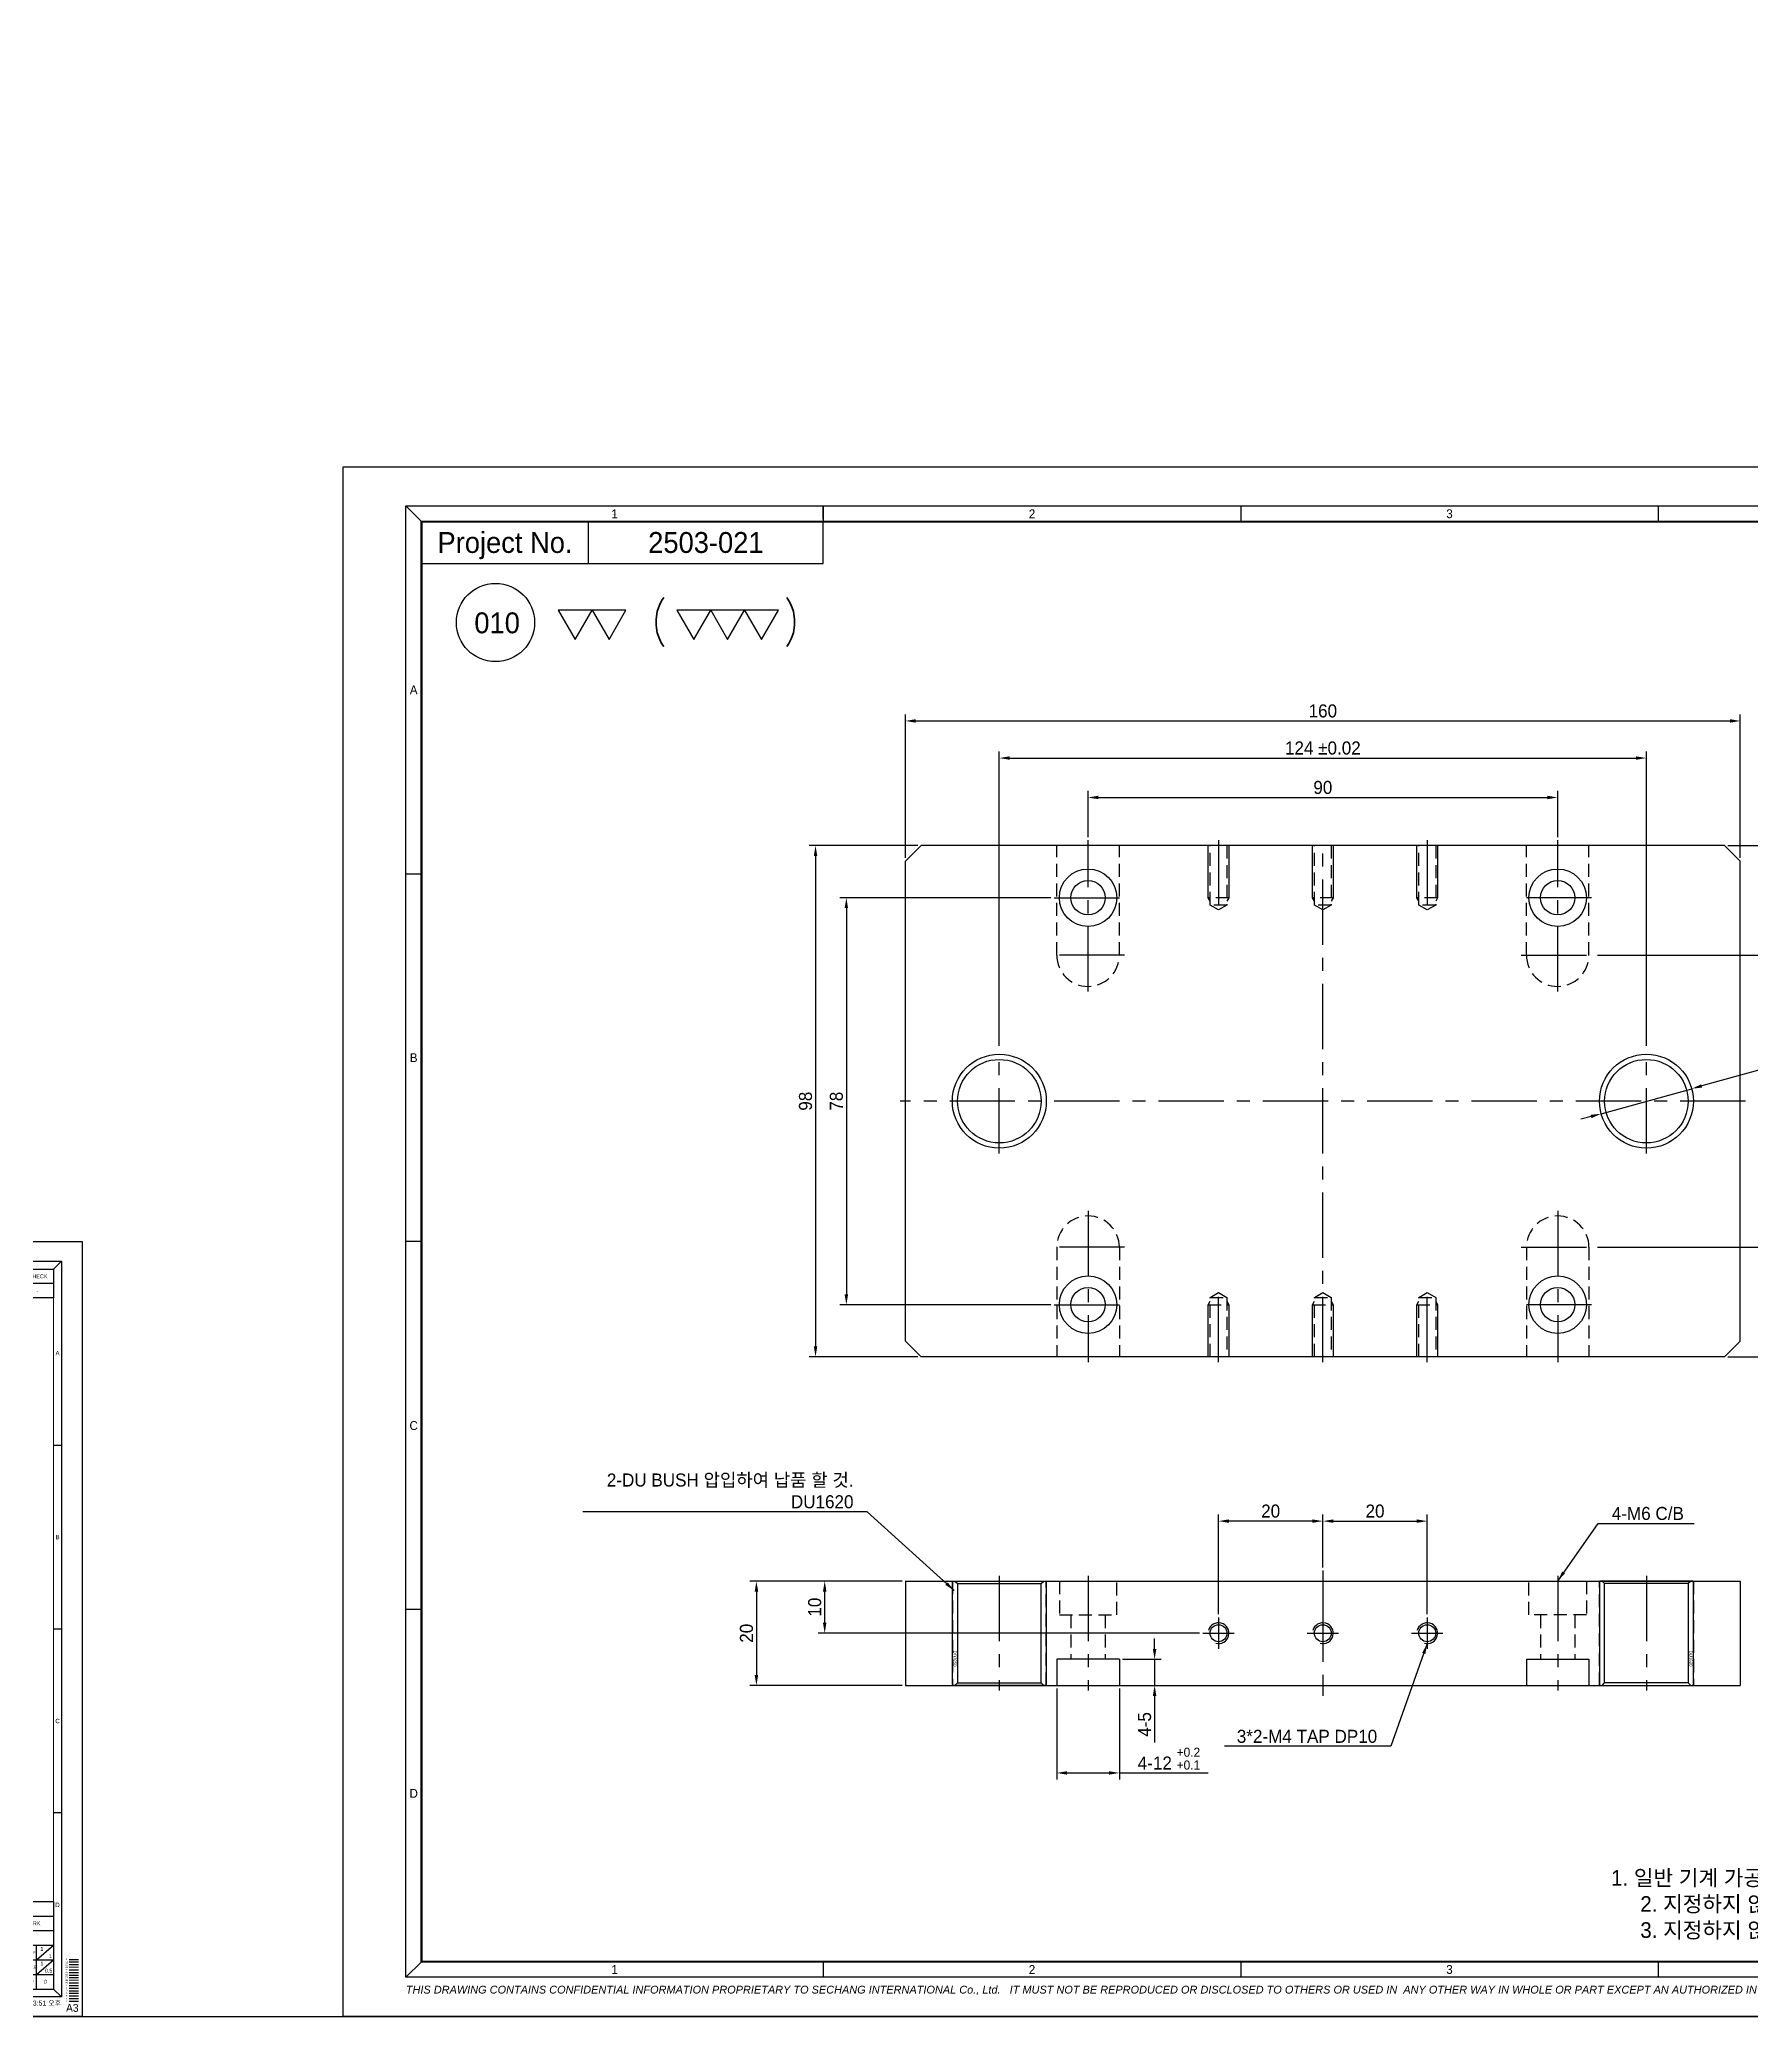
# Model space of a CAD drawing. Header units: inches. Extents: x 0 to 23821, y 0 to 11279.
# Drawn here: x 20341.8 to 20669.9, y 4213.5 to 4592.4 of the extents above; entities that cross this region are included whole.
import ezdxf
from ezdxf.enums import TextEntityAlignment as Align

# ---------------------------------------------------------------- set-up
doc = ezdxf.new("R2010")
doc.units = ezdxf.units.IN
doc.header["$LTSCALE"] = 10
doc.header["$MEASUREMENT"] = 0
for name, pattern in [('CENTER', [2, 1.25, -0.25, 0.25, -0.25]), ('HIDDEN', [0.375, 0.25, -0.125]), ('PHANTOM', [2.5, 1.25, -0.25, 0.25, -0.25, 0.25, -0.25])]:
    doc.linetypes.add(name, pattern=pattern)
doc.layers.get('Defpoints').update_dxf_attribs({"color": 8})
for name, color, linetype in [('11', 1, 'CENTER'), ('22', 2, 'HIDDEN'), ('44', 4, 'Continuous'), ('55', 5, 'Continuous'), ('66', 6, 'PHANTOM'), ('77', 40, 'HIDDEN'), ('99', 181, 'Continuous'), ('A', 8, 'Continuous'), ('B', 123, 'Continuous'), ('BOM-T', 4, 'Continuous'), ('D', 3, 'Continuous'), ('G', 231, 'Continuous'), ('T', 3, 'Continuous'), ('V', 1, 'Continuous'), ('Y', 60, 'Continuous')]:
    doc.layers.add(name, color=color, linetype=linetype)
doc.layers.add('33', color=3, linetype='PHANTOM', lineweight=9)
doc.layers.add('88', color=35, linetype='Continuous', lineweight=5)
doc.styles.add('ROMANS', font='romans.shx', dxfattribs={"width": 0.9, "bigfont": 'whgtxt.shx'})
doc.styles.add('SCI', font='')
doc.styles.get('SCI').set_extended_font_data('Gulim')
doc.dimstyles.new('SCH', dxfattribs={"dimtxt": 2.5, "dimasz": 2, "dimexe": 1.25, "dimexo": 0.625, "dimtad": 1, "dimdec": 8, "dimtxsty": 'SCI', "dimcen": 2.5, "dimclrd": 4, "dimclre": 4, "dimclrt": 7, "dimadec": 8, "dimazin": 2, "dimtfac": 1, "dimtdec": 8, "dimtmove": 0, "dimatfit": 3, "dimfxl": 1, "dimarcsym": 0})

# ---------------------------------------------------------------- blocks, each defined once
blk = doc.blocks.new('A$Cb0f502e2')
for p, q in [((-8.892, 0), (-9, -0.3)), ((8.892, 0), (-8.892, 0)), ((-8, -0.5), (-8.5, 0)), ((8.5, 0), (8, -0.5)), ((9, -0.3), (8.892, 0)), ((-9, -0.3), (-9, -19.7)), ((-8, -19.5), (-8, -0.5)), ((8, -0.5), (-8, -0.5)), ((8, -0.5), (8, -19.5)), ((9, -19.7), (9, -0.3)), ((-9, -19.7), (-8.892, -20)), ((-8.892, -20), (8.892, -20)), ((-8.5, -20), (-8, -19.5)), ((8, -19.5), (-8, -19.5)), ((8, -19.5), (8.5, -20)), ((8.892, -20), (9, -19.7))]:
    blk.add_line(p, q)
at = {"layer": '11'}
blk.add_line((0, 1), (0, -21), dxfattribs=at)
at = {"layer": 'BOM-T', "color": 4, "style": 'SCI'}
blk.add_text('DU1620', height=0.6, rotation=270, dxfattribs=at).set_placement((8.2, -13.333))
blk = doc.blocks.new('A$C1ed598dd')
for p, q in [((-35, 15), (-35, -5)), ((-35, 15), (125, 15)), ((125, 15), (125, -5)), ((6, 0), (-6, 0)), ((-6, 0), (-6, -5)), ((6, 0), (6, -5)), ((84, 0), (96, 0)), ((84, 0), (84, -5)), ((96, 0), (96, -5)), ((-35, -5), (125, -5))]:
    blk.add_line(p, q)
for centre in [(25, 5), (45, 5), (65, 5)]:
    blk.add_circle(centre, 1.62)
at = {"layer": '11'}
for p, q in [((-17, 16), (-17, -6)), ((0, 16), (0, -6)), ((45, 17), (45, -7)), ((90, 16), (90, -6)), ((107, 16), (107, -6)), ((25, 8), (25, 2)), ((45, 8), (45, 2)), ((65, 8), (65, 2)), ((22, 5), (28, 5)), ((42, 5), (48, 5)), ((62, 5), (68, 5))]:
    blk.add_line(p, q, dxfattribs=at)
at = {"layer": '22'}
for p, q in [((-5.5, 15), (-5.5, 8.5)), ((5.5, 8.5), (5.5, 15)), ((84.5, 8.5), (84.5, 15)), ((95.5, 15), (95.5, 8.5)), ((-5.5, 8.5), (5.5, 8.5)), ((-3.3, 8.5), (-3.3, 0)), ((3.3, 8.5), (3.3, 0)), ((95.5, 8.5), (84.5, 8.5)), ((86.7, 8.5), (86.7, 0)), ((93.3, 8.5), (93.3, 0))]:
    blk.add_line(p, q, dxfattribs=at)
at = {"layer": '77'}
for p, q in [((-26, 15), (-26, -5)), ((-8, -5), (-8, 15)), ((98, -5), (98, 15)), ((116, 15), (116, -5))]:
    blk.add_line(p, q, dxfattribs=at)
at = {"layer": 'T'}
for centre in [(25, 5), (45, 5), (65, 5)]:
    blk.add_arc(centre, 2, 255, 165, dxfattribs=at)
at = {"layer": '44', "xscale": -1}
blk.add_blockref('A$Cb0f502e2', (-17, 15), dxfattribs=at)
at = {"layer": '44'}
blk.add_blockref('A$Cb0f502e2', (107, 15), dxfattribs=at)
blk = doc.blocks.new('A$Cc0d0a202')
for p, q in [((-18, 46), (-15, 49)), ((-18, -46), (-18, 46)), ((139, 49), (-15, 49)), ((142, 46), (139, 49)), ((142, -46), (142, 46)), ((-18, -46), (-15, -49)), ((139, -49), (-15, -49)), ((139, -49), (142, -46))]:
    blk.add_line(p, q)
for centre, radius in [((17, 39), 5.5), ((17, 39), 3.3), ((107, 39), 5.5), ((107, 39), 3.3), ((0, 0), 9), ((124, 0), 9), ((17, -39), 5.5), ((107, -39), 5.5), ((17, -39), 3.3), ((107, -39), 3.3)]:
    blk.add_circle(centre, radius)
at = {"layer": '11'}
for p, q in [((17, 21), (17, 50)), ((42, 50), (42, 35.66)), ((62, -50), (62, 50)), ((82, 50), (82, 35.66)), ((107, 21), (107, 50)), ((10.5, 39), (23.5, 39)), ((113.5, 39), (100.5, 39)), ((24, 28), (10, 28)), ((100, 28), (114, 28)), ((0, -10), (0, 10)), ((124, -10), (124, 10)), ((143, 0), (-19, 0)), ((17, -21), (17, -50)), ((107, -21), (107, -50)), ((24, -28), (10, -28)), ((100, -28), (114, -28)), ((42, -50), (42, -35.66)), ((82, -50), (82, -35.66)), ((10.5, -39), (23.5, -39)), ((113.5, -39), (100.5, -39))]:
    blk.add_line(p, q, dxfattribs=at)
at = {"layer": '22'}
for p, q in [((11, 28), (11, 49)), ((23, 28), (23, 49)), ((40.38, 37.6), (40.38, 49)), ((43.62, 49), (43.62, 37.6)), ((60.38, 37.6), (60.38, 49)), ((63.62, 49), (63.62, 37.6)), ((80.38, 37.6), (80.38, 49)), ((83.62, 49), (83.62, 37.6)), ((101, 28), (101, 49)), ((113, 28), (113, 49)), ((44, 39), (40, 39)), ((64, 39), (60, 39)), ((84, 39), (80, 39)), ((42, 36.66), (40.38, 37.6)), ((43.62, 37.6), (40.38, 37.6)), ((43.62, 37.6), (42, 36.66)), ((62, 36.66), (60.38, 37.6)), ((63.62, 37.6), (60.38, 37.6)), ((63.62, 37.6), (62, 36.66)), ((82, 36.66), (80.38, 37.6)), ((83.62, 37.6), (80.38, 37.6)), ((83.62, 37.6), (82, 36.66)), ((11, -28), (11, -49)), ((23, -28), (23, -49)), ((101, -28), (101, -49)), ((113, -28), (113, -49)), ((40.38, -37.6), (42, -36.66)), ((40.38, -49), (40.38, -37.6)), ((40.38, -37.6), (43.62, -37.6)), ((42, -36.66), (43.62, -37.6)), ((43.62, -37.6), (43.62, -49)), ((60.38, -37.6), (62, -36.66)), ((60.38, -49), (60.38, -37.6)), ((60.38, -37.6), (63.62, -37.6)), ((62, -36.66), (63.62, -37.6)), ((63.62, -37.6), (63.62, -49)), ((80.38, -37.6), (82, -36.66)), ((80.38, -49), (80.38, -37.6)), ((80.38, -37.6), (83.62, -37.6)), ((82, -36.66), (83.62, -37.6)), ((83.62, -37.6), (83.62, -49)), ((40, -39), (44, -39)), ((60, -39), (64, -39)), ((80, -39), (84, -39))]:
    blk.add_line(p, q, dxfattribs=at)
for centre, start, end in [((17, 28), 180, 0), ((107, 28), 180, 0), ((17, -28), 0, 180), ((107, -28), 0, 180)]:
    blk.add_arc(centre, 6, start, end, dxfattribs=at)
at = {"layer": '44'}
for centre in [(0, 0), (124, 0)]:
    blk.add_circle(centre, 8, dxfattribs=at)
at = {"layer": 'T'}
for p, q in [((40, 39), (40, 49)), ((44, 49), (44, 39)), ((60, 39), (60, 49)), ((64, 49), (64, 39)), ((80, 39), (80, 49)), ((84, 49), (84, 39)), ((40.38, 38.34), (40, 39)), ((44, 39), (43.62, 38.34)), ((60.38, 38.34), (60, 39)), ((64, 39), (63.62, 38.34)), ((80.38, 38.34), (80, 39)), ((84, 39), (83.62, 38.34)), ((40, -39), (40.38, -38.34)), ((40, -49), (40, -39)), ((43.62, -38.34), (44, -39)), ((44, -39), (44, -49)), ((60, -39), (60.38, -38.34)), ((60, -49), (60, -39)), ((63.62, -38.34), (64, -39)), ((64, -39), (64, -49)), ((80, -39), (80.38, -38.34)), ((80, -49), (80, -39)), ((83.62, -38.34), (84, -39)), ((84, -39), (84, -49))]:
    blk.add_line(p, q, dxfattribs=at)
blk = doc.blocks.new('*D1317')
at = {"color": 4, "lineweight": -2, "transparency": 16777216}
for p, q in [((20567.73, 4290.54), (20567.73, 4309.65)), ((20585.73, 4308.4), (20569.73, 4308.4)), ((20587.73, 4299.54), (20587.73, 4309.65))]:
    blk.add_line(p, q, dxfattribs=at)
at = {"color": 4, "transparency": 16777216}
for points in [[(20569.73, 4308.73), (20569.73, 4308.07), (20567.73, 4308.4)], [(20585.73, 4308.73), (20585.73, 4308.07), (20587.73, 4308.4)]]:
    blk.add_solid(points, dxfattribs=at)
at = {"layer": 'Defpoints', "color": 0, "transparency": 16777216}
for p in [(20567.73, 4308.4), (20587.73, 4298.91), (20567.73, 4289.91)]:
    blk.add_point(p, dxfattribs=at)
at = {"color": 7, "transparency": 16777216, "insert": (20577.73, 4310.31), "char_height": 2.5, "attachment_point": 5, "style": 'SCI'}
blk.add_mtext('20', dxfattribs=at)
blk = doc.blocks.new('*D1318')
at = {"color": 4, "lineweight": -2, "transparency": 16777216}
for p, q in [((20587.73, 4299.54), (20587.73, 4309.65)), ((20589.73, 4308.4), (20605.73, 4308.4)), ((20607.73, 4290.54), (20607.73, 4309.65))]:
    blk.add_line(p, q, dxfattribs=at)
at = {"color": 4, "transparency": 16777216}
for points in [[(20589.73, 4308.73), (20589.73, 4308.07), (20587.73, 4308.4)], [(20605.73, 4308.73), (20605.73, 4308.07), (20607.73, 4308.4)]]:
    blk.add_solid(points, dxfattribs=at)
at = {"layer": 'Defpoints', "color": 0, "transparency": 16777216}
for p in [(20607.73, 4308.4), (20587.73, 4298.91), (20607.73, 4289.91)]:
    blk.add_point(p, dxfattribs=at)
at = {"color": 7, "transparency": 16777216, "insert": (20597.73, 4310.31), "char_height": 2.5, "attachment_point": 5, "style": 'SCI'}
blk.add_mtext('20', dxfattribs=at)
blk = doc.blocks.new('*D1319')
at = {"color": 4, "lineweight": -2, "transparency": 16777216}
for p, q in [((20542.73, 4439.51), (20542.73, 4448.34)), ((20632.73, 4439.51), (20632.73, 4448.34)), ((20544.73, 4447.09), (20630.73, 4447.09))]:
    blk.add_line(p, q, dxfattribs=at)
at = {"color": 4, "transparency": 16777216}
for points in [[(20544.73, 4447.43), (20544.73, 4446.76), (20542.73, 4447.09)], [(20630.73, 4447.43), (20630.73, 4446.76), (20632.73, 4447.09)]]:
    blk.add_solid(points, dxfattribs=at)
at = {"layer": 'Defpoints', "color": 0, "transparency": 16777216}
for p in [(20632.73, 4447.09), (20542.73, 4438.88), (20632.73, 4438.88)]:
    blk.add_point(p, dxfattribs=at)
at = {"color": 7, "transparency": 16777216, "insert": (20587.73, 4449), "char_height": 2.5, "attachment_point": 5, "style": 'SCI'}
blk.add_mtext('90', dxfattribs=at)
blk = doc.blocks.new('*D1320')
at = {"color": 4, "lineweight": -2, "transparency": 16777216}
for p, q in [((20525.73, 4399.51), (20525.73, 4455.9)), ((20649.73, 4399.51), (20649.73, 4455.9)), ((20527.73, 4454.65), (20647.73, 4454.65))]:
    blk.add_line(p, q, dxfattribs=at)
at = {"color": 4, "transparency": 16777216}
for points in [[(20527.73, 4454.98), (20527.73, 4454.32), (20525.73, 4454.65)], [(20647.73, 4454.98), (20647.73, 4454.32), (20649.73, 4454.65)]]:
    blk.add_solid(points, dxfattribs=at)
at = {"layer": 'Defpoints', "color": 0, "transparency": 16777216}
for p in [(20649.73, 4454.65), (20525.73, 4398.88), (20649.73, 4398.88)]:
    blk.add_point(p, dxfattribs=at)
at = {"color": 7, "transparency": 16777216, "insert": (20587.73, 4456.56), "char_height": 2.5, "attachment_point": 5, "style": 'SCI'}
blk.add_mtext('124 %%P0.02', dxfattribs=at)
blk = doc.blocks.new('*D1321')
at = {"color": 4, "lineweight": -2, "transparency": 16777216}
for p, q in [((20507.73, 4435.51), (20507.73, 4463.01)), ((20509.73, 4461.76), (20665.73, 4461.76)), ((20667.73, 4435.51), (20667.73, 4463.01))]:
    blk.add_line(p, q, dxfattribs=at)
at = {"color": 4, "transparency": 16777216}
for points in [[(20509.73, 4462.09), (20509.73, 4461.43), (20507.73, 4461.76)], [(20665.73, 4462.09), (20665.73, 4461.43), (20667.73, 4461.76)]]:
    blk.add_solid(points, dxfattribs=at)
at = {"layer": 'Defpoints', "color": 0, "transparency": 16777216}
for p in [(20667.73, 4461.76), (20507.73, 4434.88), (20667.73, 4434.88)]:
    blk.add_point(p, dxfattribs=at)
at = {"color": 7, "transparency": 16777216, "insert": (20587.73, 4463.67), "char_height": 2.5, "attachment_point": 5, "style": 'SCI'}
blk.add_mtext('160', dxfattribs=at)
blk = doc.blocks.new('*D1322')
at = {"color": 4, "lineweight": -2, "transparency": 16777216}
for p, q in [((20697.74, 4402.16), (20660.33, 4391.81)), ((20641.06, 4386.48), (20658.41, 4391.28)), ((20639.13, 4385.95), (20637.2, 4385.42))]:
    blk.add_line(p, q, dxfattribs=at)
at = {"color": 4, "transparency": 16777216}
for points in [[(20660.25, 4392.13), (20660.42, 4391.49), (20658.41, 4391.28)], [(20639.04, 4386.27), (20639.22, 4385.63), (20641.06, 4386.48)]]:
    blk.add_solid(points, dxfattribs=at)
at = {"layer": 'Defpoints', "color": 0, "transparency": 16777216}
for p in [(20658.41, 4391.28), (20641.06, 4386.48)]:
    blk.add_point(p, dxfattribs=at)
at = {"color": 7, "transparency": 16777216, "insert": (20686.21, 4401.26), "char_height": 2.5, "attachment_point": 5, "rotation": 15.4552, "style": 'SCI'}
blk.add_mtext('\\A1;2-∅18{\\H1.00x;\\C7; H7{\\H0.5x;\\S+0.018^  0;}}', dxfattribs=at)
blk = doc.blocks.new('*D1323')
at = {"color": 4, "lineweight": -2, "transparency": 16777216}
for p, q in [((20507.11, 4296.91), (20491.02, 4296.91)), ((20492.27, 4288.91), (20492.27, 4294.91)), ((20564.11, 4286.91), (20491.02, 4286.91))]:
    blk.add_line(p, q, dxfattribs=at)
at = {"color": 4, "transparency": 16777216}
for points in [[(20491.94, 4294.91), (20492.6, 4294.91), (20492.27, 4296.91)], [(20491.94, 4288.91), (20492.6, 4288.91), (20492.27, 4286.91)]]:
    blk.add_solid(points, dxfattribs=at)
at = {"layer": 'Defpoints', "color": 0, "transparency": 16777216}
for p in [(20492.27, 4296.91), (20507.73, 4296.91), (20564.73, 4286.91)]:
    blk.add_point(p, dxfattribs=at)
at = {"color": 7, "transparency": 16777216, "insert": (20490.36, 4291.91), "char_height": 2.5, "attachment_point": 5, "rotation": 90, "style": 'SCI'}
blk.add_mtext('10', dxfattribs=at)
blk = doc.blocks.new('*D1324')
at = {"color": 4, "lineweight": -2, "transparency": 16777216}
for p, q in [((20507.11, 4296.91), (20477.93, 4296.91)), ((20479.18, 4294.91), (20479.18, 4278.91)), ((20507.11, 4276.91), (20477.93, 4276.91))]:
    blk.add_line(p, q, dxfattribs=at)
at = {"color": 4, "transparency": 16777216}
for points in [[(20478.85, 4294.91), (20479.52, 4294.91), (20479.18, 4296.91)], [(20478.85, 4278.91), (20479.52, 4278.91), (20479.18, 4276.91)]]:
    blk.add_solid(points, dxfattribs=at)
at = {"layer": 'Defpoints', "color": 0, "transparency": 16777216}
for p in [(20507.73, 4296.91), (20479.18, 4276.91), (20507.73, 4276.91)]:
    blk.add_point(p, dxfattribs=at)
at = {"color": 7, "transparency": 16777216, "insert": (20477.28, 4286.91), "char_height": 2.5, "attachment_point": 5, "rotation": 90, "style": 'SCI'}
blk.add_mtext('20', dxfattribs=at)
blk = doc.blocks.new('*D1325')
at = {"color": 4, "lineweight": -2, "transparency": 16777216}
for p, q in [((20536.73, 4276.29), (20536.73, 4258.88)), ((20548.73, 4276.29), (20548.73, 4258.88)), ((20538.73, 4260.13), (20546.73, 4260.13)), ((20548.73, 4260.13), (20565.75, 4260.13))]:
    blk.add_line(p, q, dxfattribs=at)
at = {"color": 4, "transparency": 16777216}
for points in [[(20538.73, 4260.47), (20538.73, 4259.8), (20536.73, 4260.13)], [(20546.73, 4260.47), (20546.73, 4259.8), (20548.73, 4260.13)]]:
    blk.add_solid(points, dxfattribs=at)
at = {"layer": 'Defpoints', "color": 0, "transparency": 16777216}
for p in [(20536.73, 4276.91), (20548.73, 4276.91), (20548.73, 4260.13)]:
    blk.add_point(p, dxfattribs=at)
at = {"color": 7, "transparency": 16777216, "insert": (20558.24, 4262.88), "char_height": 2.5, "attachment_point": 5, "style": 'SCI'}
blk.add_mtext('4-12 {\\H0.7x;\\S+0.2^ +0.1;} ', dxfattribs=at)
blk = doc.blocks.new('*D1326')
at = {"color": 4, "lineweight": -2, "transparency": 16777216}
for p, q in [((20555.49, 4283.91), (20555.49, 4285.91)), ((20549.36, 4281.91), (20556.74, 4281.91)), ((20555.49, 4281.91), (20555.49, 4276.91)), ((20549.36, 4276.91), (20556.74, 4276.91)), ((20555.49, 4274.91), (20555.49, 4265.95))]:
    blk.add_line(p, q, dxfattribs=at)
at = {"color": 4, "transparency": 16777216}
for points in [[(20555.15, 4283.91), (20555.82, 4283.91), (20555.49, 4281.91)], [(20555.15, 4274.91), (20555.82, 4274.91), (20555.49, 4276.91)]]:
    blk.add_solid(points, dxfattribs=at)
at = {"layer": 'Defpoints', "color": 0, "transparency": 16777216}
for p in [(20548.73, 4281.91), (20548.73, 4276.91), (20555.49, 4276.91)]:
    blk.add_point(p, dxfattribs=at)
at = {"color": 7, "transparency": 16777216, "insert": (20553.58, 4269.43), "char_height": 2.5, "attachment_point": 5, "rotation": 90, "style": 'SCI'}
blk.add_mtext('4-5', dxfattribs=at)
blk = doc.blocks.new('*D1327')
at = {"color": 4, "lineweight": -2, "transparency": 16777216}
for p, q in [((20535.61, 4427.88), (20495.17, 4427.88)), ((20496.42, 4425.88), (20496.42, 4351.88)), ((20535.61, 4349.88), (20495.17, 4349.88))]:
    blk.add_line(p, q, dxfattribs=at)
at = {"color": 4, "transparency": 16777216}
for points in [[(20496.08, 4425.88), (20496.75, 4425.88), (20496.42, 4427.88)], [(20496.08, 4351.88), (20496.75, 4351.88), (20496.42, 4349.88)]]:
    blk.add_solid(points, dxfattribs=at)
at = {"layer": 'Defpoints', "color": 0, "transparency": 16777216}
for p in [(20536.23, 4427.88), (20496.42, 4349.88), (20536.23, 4349.88)]:
    blk.add_point(p, dxfattribs=at)
at = {"color": 7, "transparency": 16777216, "insert": (20494.51, 4388.88), "char_height": 2.5, "attachment_point": 5, "rotation": 90, "style": 'SCI'}
blk.add_mtext('78', dxfattribs=at)
blk = doc.blocks.new('*D1328')
at = {"color": 4, "lineweight": -2, "transparency": 16777216}
for p, q in [((20510.11, 4437.88), (20489.26, 4437.88)), ((20490.51, 4435.88), (20490.51, 4341.88)), ((20510.11, 4339.88), (20489.26, 4339.88))]:
    blk.add_line(p, q, dxfattribs=at)
at = {"color": 4, "transparency": 16777216}
for points in [[(20490.18, 4435.88), (20490.84, 4435.88), (20490.51, 4437.88)], [(20490.18, 4341.88), (20490.84, 4341.88), (20490.51, 4339.88)]]:
    blk.add_solid(points, dxfattribs=at)
at = {"layer": 'Defpoints', "color": 0, "transparency": 16777216}
for p in [(20510.73, 4437.88), (20490.51, 4339.88), (20510.73, 4339.88)]:
    blk.add_point(p, dxfattribs=at)
at = {"color": 7, "transparency": 16777216, "insert": (20488.6, 4388.88), "char_height": 2.5, "attachment_point": 5, "rotation": 90, "style": 'SCI'}
blk.add_mtext('98', dxfattribs=at)
blk = doc.blocks.new('*D1329')
at = {"color": 4, "lineweight": -2, "transparency": 16777216}
for p, q in [((20665.36, 4437.88), (20681.84, 4437.88)), ((20680.59, 4418.88), (20680.59, 4435.88)), ((20640.36, 4416.88), (20681.84, 4416.88))]:
    blk.add_line(p, q, dxfattribs=at)
at = {"color": 4, "transparency": 16777216}
for points in [[(20680.25, 4435.88), (20680.92, 4435.88), (20680.59, 4437.88)], [(20680.25, 4418.88), (20680.92, 4418.88), (20680.59, 4416.88)]]:
    blk.add_solid(points, dxfattribs=at)
at = {"layer": 'Defpoints', "color": 0, "transparency": 16777216}
for p in [(20664.73, 4437.88), (20680.59, 4437.88), (20639.73, 4416.88)]:
    blk.add_point(p, dxfattribs=at)
at = {"color": 7, "transparency": 16777216, "insert": (20678.68, 4427.38), "char_height": 2.5, "attachment_point": 5, "rotation": 90, "style": 'SCI'}
blk.add_mtext('21', dxfattribs=at)
blk = doc.blocks.new('*D1330')
at = {"color": 4, "lineweight": -2, "transparency": 16777216}
for p, q in [((20640.36, 4360.88), (20681.84, 4360.88)), ((20680.59, 4358.88), (20680.59, 4341.88)), ((20665.36, 4339.88), (20681.84, 4339.88))]:
    blk.add_line(p, q, dxfattribs=at)
at = {"color": 4, "transparency": 16777216}
for points in [[(20680.25, 4358.88), (20680.92, 4358.88), (20680.59, 4360.88)], [(20680.25, 4341.88), (20680.92, 4341.88), (20680.59, 4339.88)]]:
    blk.add_solid(points, dxfattribs=at)
at = {"layer": 'Defpoints', "color": 0, "transparency": 16777216}
for p in [(20639.73, 4360.88), (20664.73, 4339.88), (20680.59, 4339.88)]:
    blk.add_point(p, dxfattribs=at)
at = {"color": 7, "transparency": 16777216, "insert": (20678.68, 4350.38), "char_height": 2.5, "attachment_point": 5, "rotation": 90, "style": 'SCI'}
blk.add_mtext('21', dxfattribs=at)
blk = doc.blocks.new('A$C5b8731fd')
for p, q in [((0, 0), (-2.25, -3.9)), ((2.25, -3.9), (0, 0)), ((-2.25, -3.9), (2.25, -3.9))]:
    blk.add_line(p, q)
blk = doc.blocks.new('SECHANG REV')
at = {"color": 7}
blk.add_line((-52.5, 0), (-52.5, 5.5), dxfattribs=at)
blk.add_line((52.5, 0), (-52.5, 0))
at = {"color": 3}
for p, q in [((-43, 5.5), (-43, 0)), ((-28.5, 5.5), (-28.5, 0)), ((28.5, 5.5), (28.5, 0)), ((40.5, 5.5), (40.5, 0)), ((52.5, 5.5), (52.5, 0))]:
    blk.add_line(p, q, dxfattribs=at)
blk = doc.blocks.new('A$C84edc88f')
h = blk.add_hatch(color=5)
h.dxf.hatch_style = 1
h.paths.add_polyline_path([(145.04, -139), (144.1, -139), (144.1, -140.4), (145.97, -140.4)])
h.paths.add_polyline_path([(148.03, -139), (147.09, -139), (146.16, -140.4), (148.03, -140.4)])
h.paths.add_polyline_path([(148.03, -140.5), (144.1, -140.5), (144.1, -141.9), (148.03, -141.9)])
at = {"color": 2}
for p, q in [((6, -3.75), (7.5, -5.25)), ((46, -5), (46, -3.75)), ((46, -3.75), (46, -5.25)), ((86, -3.75), (86, -5.25)), ((126, -3.75), (126, -5.25)), ((206, -3.75), (204.5, -5.25)), ((7.5, -143.25), (6, -144.75)), ((46, -143.25), (46, -144.75)), ((86, -143.25), (86, -144.75)), ((126, -143.25), (126, -144.75)), ((166, -143.25), (166, -144.75)), ((204.5, -143.25), (206, -144.75))]:
    blk.add_line(p, q, dxfattribs=at)
at = {"color": 40}
for p, q in [((23.5, -9.25), (23.5, -5.25)), ((46, -9.25), (46, -5.25))]:
    blk.add_line(p, q, dxfattribs=at)
at = {"color": 3}
blk.add_line((152, -5.25), (204.5, -5.25), dxfattribs=at)
blk.add_line((152, -5.25), (204.5, -5.25), dxfattribs=at)
for p, q in [((6, -39), (7.5, -39)), ((204.5, -39), (206, -39)), ((7.5, -74.25), (6, -74.25)), ((206, -74.25), (204.5, -74.25)), ((7.5, -109.5), (6, -109.5)), ((206, -109.5), (204.5, -109.5)), ((142, -126.45), (204.5, -126.45)), ((142, -143.25), (142, -126.45)), ((204.5, -126.45), (204.5, -143.25)), ((142, -129.25), (204.5, -129.25)), ((142, -132.05), (204.5, -132.05)), ((153.75, -132.05), (153.75, -137.65)), ((159, -137.65), (159, -132.05)), ((164.25, -137.65), (164.25, -132.05)), ((169.5, -143.25), (169.5, -132.05)), ((153.75, -133.55), (169.5, -133.55)), ((198.75, -143.25), (198.75, -134.85)), ((201.25, -137.65), (204.5, -134.85)), ((201.25, -143.25), (201.25, -134.85)), ((142, -137.65), (204.5, -137.65)), ((144, -140.45), (144, -138.9)), ((144, -138.9), (145.1, -138.9)), ((144.1, -140.4), (144.1, -139)), ((144.1, -139), (145.04, -139)), ((145.04, -139), (145.97, -140.4)), ((145.1, -138.9), (146.07, -140.36)), ((147.04, -138.9), (146.07, -140.36)), ((147.09, -139), (146.16, -140.4)), ((147.04, -138.9), (148.13, -138.9)), ((147.09, -139), (148.03, -139)), ((148.03, -139), (148.03, -140.4)), ((148.13, -138.9), (148.13, -140.45)), ((201.25, -140.45), (204.5, -137.65)), ((207.48, -137.56), (209.29, -137.56)), ((142, -143.25), (204.5, -143.25)), ((144, -140.45), (144, -142)), ((144, -142), (148.13, -142)), ((145.97, -140.4), (144.1, -140.4)), ((148.03, -140.5), (144.1, -140.5)), ((144.1, -140.5), (144.1, -141.9)), ((144.1, -141.9), (148.03, -141.9)), ((148.03, -140.4), (146.16, -140.4)), ((148.03, -141.9), (148.03, -140.5)), ((148.13, -142), (148.13, -140.45))]:
    blk.add_line(p, q)
at = {"color": 1}
blk.add_lwpolyline([(0, 0), (210, 0), (210, -148.5), (0, -148.5)], close=True, dxfattribs=at)
at = {"color": 2}
blk.add_lwpolyline([(6, -3.75), (206, -3.75), (206, -144.75), (6, -144.75)], close=True, dxfattribs=at)
at = {"const_width": 0.2}
blk.add_lwpolyline([(7.5, -5.25), (204.5, -5.25), (204.5, -143.25), (7.5, -143.25)], close=True, dxfattribs=at)
at = {"color": 40}
blk.add_lwpolyline([(7.5, -9.25), (46, -9.25)], dxfattribs=at)
blk.add_lwpolyline([(21.6, -13.7, 0.767327), (23.94, -14.33, -0.767327), (26.27, -14.95)], format="xyb")
blk.add_lwpolyline([(33.12, -15.57), (31.67, -13.07), (34.56, -13.07)], close=True)
blk.add_circle((14.59, -14.92), 3.75)
at = {"layer": '11'}
blk.add_line((207.48, -138.06), (209.29, -138.06), dxfattribs=at)
at = {"layer": '22'}
blk.add_line((207.48, -138.56), (209.29, -138.56), dxfattribs=at)
at = {"layer": '33'}
blk.add_line((207.48, -139.06), (209.29, -139.06), dxfattribs=at)
at = {"layer": '44'}
blk.add_line((207.48, -139.56), (209.29, -139.56), dxfattribs=at)
at = {"layer": '55'}
blk.add_line((207.48, -140.06), (209.29, -140.06), dxfattribs=at)
at = {"layer": '66'}
blk.add_line((207.48, -140.56), (209.29, -140.56), dxfattribs=at)
at = {"layer": '77'}
blk.add_line((207.48, -141.06), (209.29, -141.06), dxfattribs=at)
at = {"layer": '88'}
blk.add_line((207.48, -141.56), (209.29, -141.56), dxfattribs=at)
at = {"layer": '99'}
blk.add_line((207.48, -142.06), (209.29, -142.06), dxfattribs=at)
at = {"layer": 'A'}
blk.add_line((207.48, -142.56), (209.29, -142.56), dxfattribs=at)
at = {"layer": 'B'}
blk.add_line((207.48, -143.06), (209.29, -143.06), dxfattribs=at)
at = {"layer": 'D'}
for p, q in [((144.75, -129.25), (144.75, -126.45)), ((164.25, -129.25), (164.25, -126.45)), ((179.75, -129.25), (179.75, -126.45)), ((182.5, -129.25), (182.5, -126.45)), ((190.75, -129.25), (190.75, -126.45)), ((144.75, -132.05), (144.75, -129.25)), ((164.25, -132.05), (164.25, -129.25)), ((176, -143.25), (176, -132.05)), ((179.75, -132.05), (179.75, -129.25)), ((182.5, -132.05), (182.5, -129.25)), ((190.75, -132.05), (190.75, -129.25)), ((153.75, -134.85), (142, -134.85)), ((153.75, -135.6), (169.5, -135.6)), ((169.5, -134.85), (204.5, -134.85)), ((169.5, -140.45), (204.5, -140.45)), ((207.48, -143.56), (209.29, -143.56))]:
    blk.add_line(p, q, dxfattribs=at)
at = {"layer": 'G'}
blk.add_line((207.48, -144.06), (209.29, -144.06), dxfattribs=at)
at = {"layer": 'T'}
blk.add_line((207.48, -144.56), (209.29, -144.56), dxfattribs=at)
at = {"layer": 'V'}
blk.add_line((207.48, -145.56), (209.29, -145.56), dxfattribs=at)
at = {"layer": 'Y'}
blk.add_line((207.48, -145.06), (209.29, -145.06), dxfattribs=at)
for name, p, xscale, yscale, zscale in [('SECHANG REV', (178.25, -8), 0.5, 0.5, 0.5), ('SECHANG REV', (178.25, -10.75), 0.5, 0.5, 0.5), ('A$C5b8731fd', (154.3, -8.58), 0.3999999999999999, 0.3999999999999999, 0.3999999999999999)]:
    blk.add_blockref(name, p, dxfattribs=dict(xscale=xscale, yscale=yscale, zscale=zscale))
at = {"style": 'SCI'}
for s, height, p in [('Project No.', 2, (15.5, -7.25)), (',', 2.93, (29.01, -14.72)), ('N0.', 0.75, (143.38, -130.65)), ('DESCRIPTION', 0.75, (154.5, -130.65)), ('SPECIFICATION', 0.75, (172, -130.65)), ("Q'TY", 0.75, (181.12, -130.65)), ('MATERIAL', 0.75, (186.62, -130.65)), ('FINISH / REMARK', 0.75, (197.62, -130.65)), ('이경중', 0.75, (156.38, -134.57)), ('0', 0.3, (206.98, -137.54))]:
    blk.add_text(s, height=height, dxfattribs=at).set_placement(p, align=Align.MIDDLE_CENTER)
at = {"color": 2, "style": 'SCI'}
blk.add_text('1', height=0.5, dxfattribs=at).set_placement((26, -4.38), align=Align.MIDDLE_CENTER)
at = {"style": 'SCI'}
for p in [(157.84, -9.77), (177.93, -9.77), (195.18, -9.77), (201.18, -9.77)]:
    blk.add_text('-', height=0.75, dxfattribs=at).set_placement(p)
at = {"linetype": 'Continuous', "style": 'SCI'}
blk.add_text('PLOT DATE : 2025/4/1/ 3:51 오후', height=0.96, dxfattribs=at).set_placement((205.93, -146.42), align=Align.RIGHT)
at = {"color": 2, "style": 'SCI'}
blk.add_text('A3', height=1.5, dxfattribs=at).set_placement((209.28, -148.06), align=Align.BOTTOM_RIGHT)
at = {"color": 2, "attachment_point": 5, "style": 'SCI'}
for s, insert, char_height, width in [('1', (26, -4.5), 0.85, 40), ('2', (66, -4.5), 0.85, 40), ('3', (106, -4.5), 0.85, 40), ('4', (146, -4.5), 0.85, 40), ('A', (6.75, -21.37), 0.85, 1.5), ('A', (205.25, -21.37), 0.85, 1.5), ('B', (6.75, -56.62), 0.85, 1.5), ('B', (205.25, -56.62), 0.85, 1.5), ('C', (6.75, -91.88), 0.85, 1.5), ('C', (205.25, -91.88), 0.85, 1.5), ('D', (6.75, -127.12), 0.85, 1.5), ('D', (205.25, -127.12), 0.85, 1.5), ('1. 일반 기계 가공 공차 : ±0.1\\P2. 지정하지 않은 C0.5\\P3. 지정하지 않은 R0.5', (133.64, -137.8), 1.5, 41.7909), ('1', (26, -144), 0.85, 40), ('2', (66, -144), 0.85, 40), ('3', (106, -144), 0.85, 40), ('4', (146, -144), 0.85, 40), ('5', (186, -144), 0.85, 40)]:
    blk.add_mtext(s, dxfattribs=dict(at, insert=insert, char_height=char_height, width=width))
at = {"style": 'SCI'}
for s, insert, char_height, width, attachment_point in [('REV.No', (154.38, -6.65), 0.75, 4.75, 5), ('DATE', (160.38, -6.65), 0.75, 7.25, 5), ('REVISION RECORD', (178.25, -6.65), 0.75, 28.5, 5), ('SIGN', (195.5, -6.65), 0.75, 6, 5), ('CHECK', (201.5, -6.65), 0.75, 6, 5), ('{\\fGulim|b0|i0|c129|p50;1}', (154.3, -9.56), 0.6, 1.8015, 5), (' CUSTOMER', (147.88, -132.75), 0.5, 11.75, 5), ('DESIGN', (156.38, -132.8), 0.5, 5.25, 5), ('CHECK', (161.62, -132.8), 0.5, 5.25, 5), ('APPROVE', (166.88, -132.8), 0.5, 5.25, 5), (' PROJECT No.', (147.88, -135.55), 0.5, 11.75, 5), ('SUB SCRIPE', (172.75, -136.25), 0.75, 6.5, 5), ('TITLE', (172.75, -133.45), 0.75, 6.5, 5), (' PAGE', (200, -136.25), 0.5, 2.5, 5), ('\\pi0.71363;1', (201.25, -135.55), 0.75, 1.625, 4), ('{\\fGulim|b1|i0|c129|p50;\\T1.45;세창 인터내쇼날(주)}', (158.82, -139.82), 1.25, 19.3667, 5), ('DWG No.', (172.75, -139.05), 0.75, 6.5, 5), ('SCALE', (200, -139.05), 0.5, 2.5, 5), ('\\pi0.71363;1', (201.25, -138.35), 0.75, 1.625, 4), ('\\pi0.71363;1', (202.88, -136.95), 0.75, 1.625, 4), ('{\\fGulim|b1|i0|c129|p50;\\T1.05;SECHANG INTERNATIONAL CO., LTD.}', (158.82, -141.37), 0.75, 19.3667, 5), ('REF No.', (172.75, -141.85), 0.75, 6.5, 5), ('REV', (200, -141.85), 0.5, 2.5, 5)]:
    blk.add_mtext(s, dxfattribs=dict(at, insert=insert, char_height=char_height, width=width, attachment_point=attachment_point))
at = {"color": 3, "insert": (6, -146), "char_height": 0.75, "width": 200.0119, "attachment_point": 4, "style": 'SCI'}
blk.add_mtext('{\\fArial|b0|i1|c0|p34;THIS DRAWING CONTAINS CONFIDENTIAL INFORMATION PROPRIETARY TO SECHANG INTERNATIONAL Co., Ltd.   IT MUST NOT BE REPRODUCED OR DISCLOSED TO OTHERS OR USED IN  ANY OTHER WAY IN WHOLE OR PART EXCEPT AN AUTHORIZED IN WRITING BY SECHANG INTERNATIONAL Co., Ltd.  }', dxfattribs=at)
at = {"layer": '11', "style": 'SCI'}
blk.add_text('11', height=0.3, dxfattribs=at).set_placement((206.98, -138.04), align=Align.MIDDLE_CENTER)
at = {"layer": '22', "style": 'SCI'}
blk.add_text('22', height=0.3, dxfattribs=at).set_placement((206.98, -138.54), align=Align.MIDDLE_CENTER)
at = {"layer": '33', "style": 'SCI'}
blk.add_text('33', height=0.3, dxfattribs=at).set_placement((206.98, -139.04), align=Align.MIDDLE_CENTER)
at = {"layer": '44', "style": 'SCI'}
blk.add_text('44', height=0.3, dxfattribs=at).set_placement((206.98, -139.54), align=Align.MIDDLE_CENTER)
at = {"layer": '55', "style": 'SCI'}
blk.add_text('55', height=0.3, dxfattribs=at).set_placement((206.98, -140.04), align=Align.MIDDLE_CENTER)
at = {"layer": '66', "style": 'SCI'}
blk.add_text('66', height=0.3, dxfattribs=at).set_placement((206.98, -140.54), align=Align.MIDDLE_CENTER)
at = {"layer": '77', "style": 'SCI'}
blk.add_text('77', height=0.3, dxfattribs=at).set_placement((206.98, -141.04), align=Align.MIDDLE_CENTER)
at = {"layer": '88', "style": 'SCI'}
blk.add_text('88', height=0.3, dxfattribs=at).set_placement((206.98, -141.54), align=Align.MIDDLE_CENTER)
at = {"layer": '99', "style": 'SCI'}
blk.add_text('99', height=0.3, dxfattribs=at).set_placement((206.98, -142.04), align=Align.MIDDLE_CENTER)
at = {"layer": 'A', "style": 'SCI'}
blk.add_text('A', height=0.3, dxfattribs=at).set_placement((206.98, -142.54), align=Align.MIDDLE_CENTER)
at = {"layer": 'B', "style": 'SCI'}
blk.add_text('B', height=0.3, dxfattribs=at).set_placement((206.98, -143.04), align=Align.MIDDLE_CENTER)
at = {"layer": 'D', "style": 'SCI'}
blk.add_text('D', height=0.3, dxfattribs=at).set_placement((206.98, -143.54), align=Align.MIDDLE_CENTER)
at = {"layer": 'G', "style": 'SCI'}
blk.add_text('G', height=0.3, dxfattribs=at).set_placement((206.98, -144.04), align=Align.MIDDLE_CENTER)
at = {"layer": 'T', "style": 'SCI'}
blk.add_text('T', height=0.3, dxfattribs=at).set_placement((206.98, -144.54), align=Align.MIDDLE_CENTER)
at = {"layer": 'V', "style": 'SCI'}
blk.add_text('V', height=0.3, dxfattribs=at).set_placement((206.98, -145.54), align=Align.MIDDLE_CENTER)
at = {"layer": 'Y', "style": 'SCI'}
blk.add_text('Y', height=0.3, dxfattribs=at).set_placement((206.98, -145.04), align=Align.MIDDLE_CENTER)
blk = doc.blocks.new('A$Ce02b700d')
at = {"color": 2}
for p, q in [((6, -3.75), (7.5, -5.25)), ((46, -5), (46, -3.75)), ((46, -3.75), (46, -5.25)), ((86, -3.75), (86, -5.25)), ((126, -3.75), (126, -5.25)), ((7.5, -143.25), (6, -144.75)), ((46, -143.25), (46, -144.75)), ((86, -143.25), (86, -144.75)), ((126, -143.25), (126, -144.75))]:
    blk.add_line(p, q, dxfattribs=at)
at = {"color": 40}
for p, q in [((23.5, -9.25), (23.5, -5.25)), ((46, -9.25), (46, -5.25))]:
    blk.add_line(p, q, dxfattribs=at)
for p, q in [((6, -39), (7.5, -39)), ((7.5, -74.25), (6, -74.25)), ((7.5, -109.5), (6, -109.5))]:
    blk.add_line(p, q)
at = {"color": 1}
blk.add_lwpolyline([(0, 0), (210, 0), (210, -148.5), (0, -148.5)], close=True, dxfattribs=at)
at = {"color": 2}
blk.add_lwpolyline([(6, -3.75), (206, -3.75), (206, -144.75), (6, -144.75)], close=True, dxfattribs=at)
at = {"const_width": 0.2}
blk.add_lwpolyline([(7.5, -5.25), (204.5, -5.25), (204.5, -143.25), (7.5, -143.25)], close=True, dxfattribs=at)
at = {"color": 40}
blk.add_lwpolyline([(7.5, -9.25), (46, -9.25)], dxfattribs=at)
for points in [[(22.22, -16.54), (23.84, -13.72), (20.59, -13.72)], [(25.47, -16.54), (27.09, -13.72), (23.84, -13.72)], [(33.58, -16.54), (35.21, -13.72), (31.96, -13.72)], [(36.83, -16.54), (38.46, -13.72), (35.21, -13.72)], [(40.08, -16.54), (41.71, -13.72), (38.46, -13.72)]]:
    blk.add_lwpolyline(points, close=True)
blk.add_circle((14.59, -14.92), 3.75)
at = {"color": 2, "style": 'SCI'}
blk.add_text('1', height=0.5, dxfattribs=at).set_placement((26, -4.38), align=Align.MIDDLE_CENTER)
at = {"style": 'SCI'}
blk.add_text('Project No.', height=2, dxfattribs=at).set_placement((15.5, -7.25), align=Align.MIDDLE_CENTER)
at = {"style": 'ROMANS', "width": 0.8}
for s, p in [('(', (30.29, -14.66)), (')', (42.92, -14.66))]:
    blk.add_text(s, height=3.08, dxfattribs=at).set_placement(p, align=Align.MIDDLE_CENTER)
at = {"color": 2, "attachment_point": 5, "style": 'SCI'}
for s, insert, char_height, width in [('1', (26, -4.5), 0.85, 40), ('2', (66, -4.5), 0.85, 40), ('3', (106, -4.5), 0.85, 40), ('A', (6.75, -21.37), 0.85, 1.5), ('B', (6.75, -56.62), 0.85, 1.5), ('C', (6.75, -91.88), 0.85, 1.5), ('D', (6.75, -127.12), 0.85, 1.5), ('1. 일반 기계 가공 공차 : ±0.1\\P2. 지정하지 않은 C0.5\\P3. 지정하지 않은 R0.5', (133.64, -137.8), 1.5, 41.7909), ('1', (26, -144), 0.85, 40), ('2', (66, -144), 0.85, 40), ('3', (106, -144), 0.85, 40)]:
    blk.add_mtext(s, dxfattribs=dict(at, insert=insert, char_height=char_height, width=width))
at = {"color": 3, "insert": (6, -146), "char_height": 0.75, "width": 200.0119, "attachment_point": 4, "style": 'SCI'}
blk.add_mtext('{\\fArial|b0|i1|c0|p34;THIS DRAWING CONTAINS CONFIDENTIAL INFORMATION PROPRIETARY TO SECHANG INTERNATIONAL Co., Ltd.   IT MUST NOT BE REPRODUCED OR DISCLOSED TO OTHERS OR USED IN  ANY OTHER WAY IN WHOLE OR PART EXCEPT AN AUTHORIZED IN WRITING BY SECHANG INTERNATIONAL Co., Ltd.  }', dxfattribs=at)

msp = doc.modelspace()

# ---------------------------------------------------------------- linework, layer by layer
at = {"color": 2}
msp.add_line((20492, 4502.9621525), (20492, 4499.9621525), dxfattribs=at)
at = {"color": 40}
for p, q in [((20447, 4491.9621525), (20447, 4499.9621525)), ((20492, 4491.9621525), (20492, 4499.9621525))]:
    msp.add_line(p, q, dxfattribs=at)
msp.add_lwpolyline([(16750, 4213.4621525), (20898.11994043, 4213.4621525), (20898.11994043, 5729.04840266), (16750, 5729.04840266)], close=True)
msp.add_lwpolyline([(20415, 4491.9621525), (20492, 4491.9621525)], dxfattribs=at)
at = {"layer": 'Defpoints', "color": 8}
msp.add_line((20350, 4213.4621525), (20400, 4213.4621525), dxfattribs=at)

# ---------------------------------------------------------------- block references
at = {"xscale": 2, "yscale": 2, "zscale": 2}
msp.add_blockref('A$Ce02b700d', (20400, 4510.4621525), dxfattribs=at)
for name, p in [('A$Cc0d0a202', (20525.73244742, 4388.88166312)), ('A$C84edc88f', (20140, 4361.9621525)), ('A$C1ed598dd', (20542.73244742, 4281.91268971))]:
    msp.add_blockref(name, p)

# ---------------------------------------------------------------- texts
at = {"style": 'SCI'}
for s, height, p in [('Project No.', 4, (20431, 4495.9621525)), ('2503-021', 4, (20469.5, 4495.9621525)), ('010', 4, (20429.49194162, 4480.56260587)), ('0.5', 0.75, (20343.54810987, 4222.24494003))]:
    msp.add_text(s, height=height, dxfattribs=at).set_placement(p, align=Align.MIDDLE_CENTER)
at = {"color": 7, "char_height": 2.5, "style": 'SCI'}
for s, insert, attachment_point in [('2-DU BUSH 압입하여 납품 할 것.\\PDU1620', (20497.7826269, 4310.82598534), 9), ('4-M6 C/B', (20643.10723264, 4308.58436883), 7), ('3*2-M4 TAP DP10', (20598.14481543, 4265.86977428), 9)]:
    msp.add_mtext(s, dxfattribs=dict(at, insert=insert, attachment_point=attachment_point))
at = {"insert": (20341.25, 4220.1121525), "char_height": 0.75, "width": 3.25, "attachment_point": 4, "style": 'SCI'}
msp.add_mtext('\\pi1.39431;0', dxfattribs=at)

# ---------------------------------------------------------------- dimensions: what is measured, and where the dimension line sits
for base, p1, p2, picture, middle in [((20667.7324474208, 4461.7588502038), (20507.7324474208, 4434.8816631191), (20667.7324474208, 4434.8816631191), '*D1321', (20587.7324474208, 4463.6688035992)), ((20632.7324474208, 4447.0939494355), (20542.7324474208, 4438.8816631191), (20632.7324474208, 4438.8816631191), '*D1319', (20587.7324474208, 4449.0005739362)), ((20567.7324474208, 4308.3985932963), (20587.7324474208, 4298.9126897061), (20567.7324474208, 4289.9126897061), '*D1317', (20577.7324474208, 4310.3052177969)), ((20607.7324474208, 4308.3985932963), (20587.7324474208, 4298.9126897061), (20607.7324474208, 4289.9126897061), '*D1318', (20597.7324474208, 4310.3052177969))]:
    dim = msp.add_linear_dim(base=base, p1=p1, p2=p2, dimstyle='SCH', override={"dimcen": 1})
    dim.commit()
    dim.dimension.update_dxf_attribs({"geometry": picture, "text_midpoint": middle})
for base, p1, p2, text, picture, middle in [((20649.7324474208, 4454.6504156821), (20525.7324474208, 4398.8816631191), (20649.7324474208, 4398.8816631191), '<> %%P0.02', '*D1320', (20587.7324474208, 4456.5603690776)), ((20548.7324474208, 4260.1340891387), (20536.7324474208, 4276.9126897061), (20548.7324474208, 4276.9126897061), '4-<> {\\H0.7x;\\S+0.2^ +0.1;} ', '*D1325', (20558.2394380999, 4262.8789848333))]:
    dim = msp.add_linear_dim(base=base, p1=p1, p2=p2, text=text, dimstyle='SCH', override={"dimcen": 1})
    dim.commit()
    dim.dimension.update_dxf_attribs({"geometry": picture, "text_midpoint": middle})
for base, p1, p2, picture, middle in [((20490.5099541312, 4339.8816631191), (20510.7324474208, 4437.8816631191), (20510.7324474208, 4339.8816631191), '*D1328', (20488.6033296305, 4388.8816631191)), ((20680.5869529278, 4437.8816631191), (20639.7324474208, 4416.881663119), (20664.7324474208, 4437.8816631191), '*D1329', (20678.6769995324, 4427.381663119)), ((20496.4177714422, 4349.8816631191), (20536.2324474208, 4427.881663119), (20536.2324474208, 4349.8816631191), '*D1327', (20494.5094824942, 4388.8816631191)), ((20680.5869529278, 4339.8816631191), (20639.7324474208, 4360.8816631191), (20664.7324474208, 4339.8816631191), '*D1330', (20678.6769995324, 4350.3816631191)), ((20479.1827200514, 4276.9126897061), (20507.7324474208, 4296.9126897061), (20507.7324474208, 4276.9126897061), '*D1324', (20477.2760955507, 4286.9126897061)), ((20492.2689732783, 4296.9126897061), (20564.7324474208, 4286.9126897061), (20507.7324474208, 4296.9126897061), '*D1323', (20490.3590198828, 4291.9126897061))]:
    dim = msp.add_linear_dim(base=base, p1=p1, p2=p2, angle=90, dimstyle='SCH', override={"dimcen": 1})
    dim.commit()
    dim.dimension.update_dxf_attribs({"geometry": picture, "text_midpoint": middle})
dim = msp.add_diameter_dim_2p(p1=(20641.057895216, 4386.4833003345), p2=(20658.4069996256, 4391.2800259037), text='2-<>{\\H1.00x;\\C7; H7{\\H0.5x;\\S+0.018^  0;}}', dimstyle='SCH', override={"dimpost": '', "dimcen": 1, "dimtol": 0, "dimlim": 0, "dimtp": 0.018, "dimtm": 0, "dimtfac": 1, "dimtdec": 3, "dimtolj": 1, "dimtzin": 8})
dim.commit()
dim.dimension.update_dxf_attribs({"geometry": '*D1322', "text_midpoint": (20686.8019991071, 4399.130749309), "dimtype": 163})
dim = msp.add_linear_dim(base=(20555.4861822287, 4276.9126897061), p1=(20548.7324474208, 4281.9126897061), p2=(20548.7324474208, 4276.9126897061), angle=90, text='4-<>', dimstyle='SCH', override={"dimcen": 1})
dim.commit()
dim.dimension.update_dxf_attribs({"geometry": '*D1326', "text_midpoint": (20553.5778932806, 4269.4331624092)})

# ---------------------------------------------------------------- leaders
at = {"annotation_type": 0, "has_hookline": 1}
for points, hookline_direction, text_width in [([(20517.09233603, 4295.08134256), (20500.4076269, 4310.20098534), (20498.4076269, 4310.20098534)], 1, 51.84087883), ([(20632.73244742, 4296.91268971), (20640.48223264, 4307.95936883), (20642.48223264, 4307.95936883)], 0, 15.80559254), ([(20607.73244742, 4284.91268971), (20600.76981543, 4265.24477428), (20598.76981543, 4265.24477428)], 1, 29.23435419)]:
    msp.add_leader(points, dimstyle='SCH', override={"dimgap": 0.625, "dimtad": 1, "dimcen": 1}, dxfattribs=dict(at, hookline_direction=hookline_direction, text_width=text_width))

doc.saveas('drawing.dxf')
